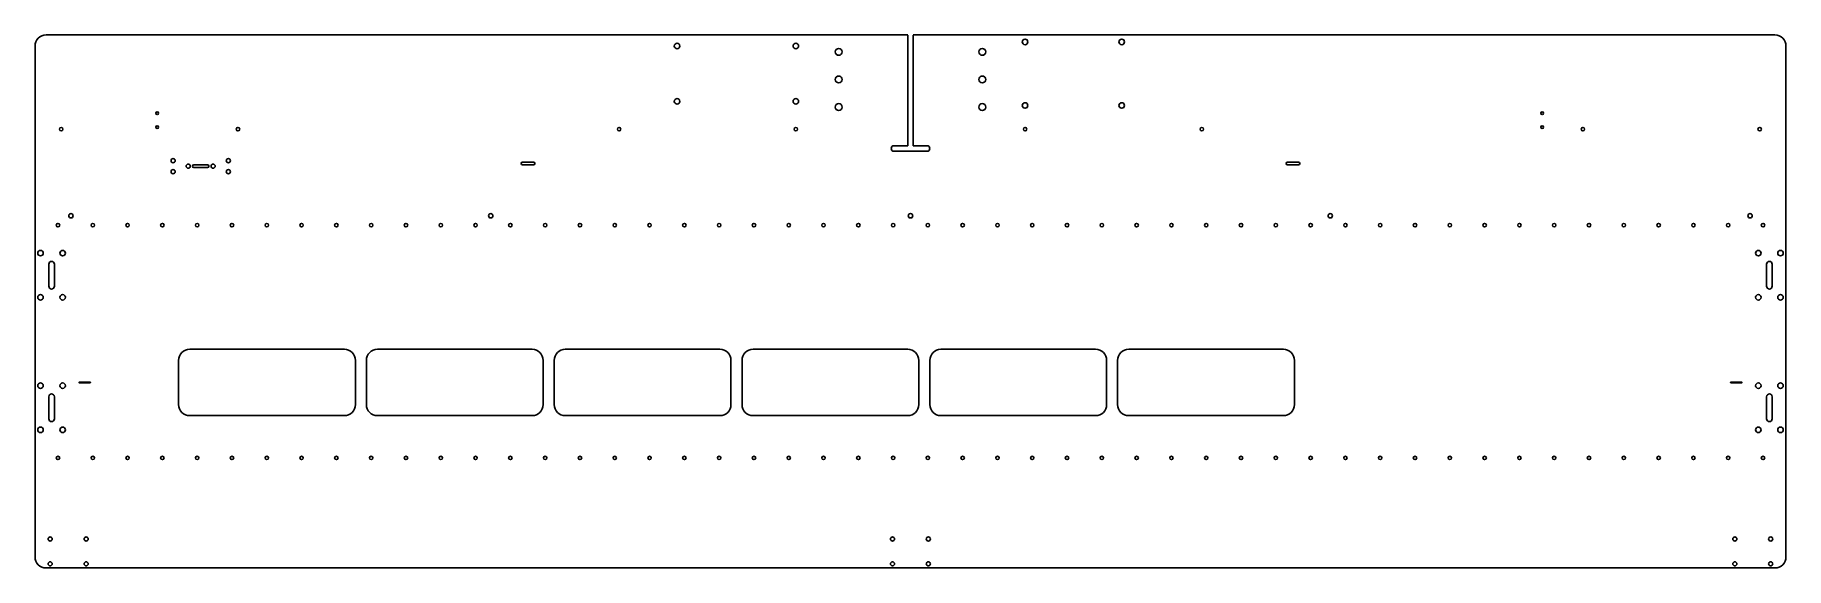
# Model space of a CAD drawing. Header units: inches. Extents: x -79 to 79, y -24 to 24.
import ezdxf

# ---------------------------------------------------------------- set-up
doc = ezdxf.new("R2010")
doc.units = ezdxf.units.IN
doc.header["$MEASUREMENT"] = 0
doc.linetypes.add('Continuous2', pattern=[0])

msp = doc.modelspace()

# ---------------------------------------------------------------- linework, layer by layer
at = {"color": 30, "linetype": 'Continuous2', "lineweight": -3, "true_color": 0xff9900}
for p, q in [((-0.25, 24.13), (-78.25, 24.13)), ((-0.25, 14.1), (-0.25, 24.1)), ((78.25, 24.13), (0.25, 24.13)), ((0.25, 24.1), (0.25, 14.1)), ((-79.25, 23.13), (-79.25, -23.12)), ((79.25, -23.12), (79.25, 23.13)), ((-1.5, 14.1), (-0.25, 14.1)), ((1.5, 13.6), (-1.5, 13.6)), ((0.25, 14.1), (1.5, 14.1)), ((-64.88, 12.38), (-63.63, 12.38)), ((-63.63, 12.13), (-64.88, 12.13)), ((-35.12, 12.62), (-34.12, 12.62)), ((-34.12, 12.38), (-35.12, 12.38)), ((34.12, 12.62), (35.12, 12.62)), ((35.12, 12.38), (34.12, 12.38)), ((-78, 1.38), (-78, 3.38)), ((-77.5, 3.38), (-77.5, 1.38)), ((77.5, 1.38), (77.5, 3.38)), ((78, 3.38), (78, 1.38)), ((-65.25, -4.33), (-51.25, -4.33)), ((-48.25, -4.33), (-34.25, -4.33)), ((-31.25, -4.33), (-17.25, -4.33)), ((-14.25, -4.33), (-0.25, -4.33)), ((2.75, -4.33), (16.75, -4.33)), ((19.75, -4.33), (33.75, -4.33)), ((-66.25, -9.33), (-66.25, -5.33)), ((-50.25, -5.33), (-50.25, -9.33)), ((-49.25, -9.33), (-49.25, -5.33)), ((-33.25, -5.33), (-33.25, -9.33)), ((-32.25, -9.33), (-32.25, -5.33)), ((-16.25, -5.33), (-16.25, -9.33)), ((-15.25, -9.33), (-15.25, -5.33)), ((0.75, -5.33), (0.75, -9.33)), ((1.75, -9.33), (1.75, -5.33)), ((17.75, -5.33), (17.75, -9.33)), ((18.75, -9.33), (18.75, -5.33)), ((34.75, -5.33), (34.75, -9.33)), ((-75.25, -7.3), (-74.25, -7.3)), ((-74.25, -7.35), (-75.25, -7.35)), ((74.25, -7.3), (75.25, -7.3)), ((75.25, -7.35), (74.25, -7.35)), ((-78, -10.62), (-78, -8.62)), ((-77.5, -8.62), (-77.5, -10.62)), ((77.5, -10.62), (77.5, -8.62)), ((78, -8.62), (78, -10.62)), ((-51.25, -10.33), (-65.25, -10.33)), ((-34.25, -10.33), (-48.25, -10.33)), ((-17.25, -10.33), (-31.25, -10.33)), ((-0.25, -10.33), (-14.25, -10.33)), ((16.75, -10.33), (2.75, -10.33)), ((33.75, -10.33), (19.75, -10.33)), ((-78.25, -24.12), (78.25, -24.12))]:
    msp.add_line(p, q, dxfattribs=at)
for centre, radius in [((-21.13, 23.13), 0.25), ((-10.38, 23.13), 0.25), ((-6.5, 22.6), 0.313), ((6.5, 22.6), 0.313), ((10.37, 23.5), 0.25), ((19.12, 23.5), 0.25), ((-6.5, 20.1), 0.313), ((6.5, 20.1), 0.312), ((-21.13, 18.12), 0.25), ((-10.38, 18.12), 0.25), ((-6.5, 17.6), 0.312), ((6.5, 17.6), 0.312), ((10.37, 17.75), 0.25), ((19.12, 17.75), 0.25), ((-68.19, 17.04), 0.125), ((-68.19, 15.79), 0.125), ((57.19, 17.04), 0.125), ((57.19, 15.79), 0.125), ((-76.88, 15.6), 0.156), ((-60.88, 15.6), 0.156), ((-26.38, 15.6), 0.156), ((-10.38, 15.6), 0.156), ((10.37, 15.6), 0.156), ((26.37, 15.6), 0.156), ((60.87, 15.6), 0.156), ((76.87, 15.6), 0.156), ((-66.75, 12.75), 0.188), ((-61.75, 12.75), 0.188), ((-66.75, 11.75), 0.188), ((-65.38, 12.25), 0.188), ((-63.13, 12.25), 0.188), ((-61.75, 11.75), 0.188), ((-76, 7.76), 0.2), ((-38, 7.76), 0.2), ((0, 7.76), 0.2), ((38, 7.76), 0.2), ((76, 7.76), 0.2), ((-77.17, 6.91), 0.157), ((-74.02, 6.91), 0.157), ((-70.87, 6.91), 0.157), ((-67.72, 6.91), 0.157), ((-64.57, 6.91), 0.157), ((-61.42, 6.91), 0.157), ((-58.27, 6.91), 0.157), ((-55.12, 6.91), 0.157), ((-51.97, 6.91), 0.157), ((-48.82, 6.91), 0.157), ((-45.67, 6.91), 0.157), ((-42.52, 6.91), 0.157), ((-39.37, 6.91), 0.157), ((-36.22, 6.91), 0.157), ((-33.07, 6.91), 0.157), ((-29.92, 6.91), 0.157), ((-26.77, 6.91), 0.157), ((-23.62, 6.91), 0.157), ((-20.47, 6.91), 0.157), ((-17.32, 6.91), 0.157), ((-14.17, 6.91), 0.157), ((-11.02, 6.91), 0.157), ((-7.87, 6.91), 0.157), ((-4.72, 6.91), 0.157), ((-1.57, 6.91), 0.157), ((1.57, 6.91), 0.157), ((4.72, 6.91), 0.157), ((7.87, 6.91), 0.157), ((11.02, 6.91), 0.157), ((14.17, 6.91), 0.157), ((17.32, 6.91), 0.157), ((20.47, 6.91), 0.157), ((23.62, 6.91), 0.157), ((26.77, 6.91), 0.157), ((29.92, 6.91), 0.157), ((33.07, 6.91), 0.157), ((36.22, 6.91), 0.157), ((39.37, 6.91), 0.157), ((42.52, 6.91), 0.157), ((45.67, 6.91), 0.157), ((48.82, 6.91), 0.157), ((51.97, 6.91), 0.157), ((55.12, 6.91), 0.157), ((58.27, 6.91), 0.157), ((61.42, 6.91), 0.157), ((64.57, 6.91), 0.157), ((67.72, 6.91), 0.157), ((70.87, 6.91), 0.157), ((74.02, 6.91), 0.157), ((77.17, 6.91), 0.157), ((-78.75, 4.38), 0.25), ((-76.75, 4.38), 0.25), ((76.75, 4.38), 0.25), ((78.75, 4.38), 0.25), ((-78.75, 0.38), 0.25), ((-76.75, 0.38), 0.25), ((76.75, 0.38), 0.25), ((78.75, 0.38), 0.25), ((-78.75, -7.62), 0.25), ((-76.75, -7.62), 0.25), ((76.75, -7.62), 0.25), ((78.75, -7.62), 0.25), ((-78.75, -11.62), 0.25), ((-76.75, -11.62), 0.25), ((76.75, -11.62), 0.25), ((78.75, -11.62), 0.25), ((-77.17, -14.16), 0.157), ((-74.02, -14.16), 0.157), ((-70.87, -14.16), 0.157), ((-67.72, -14.16), 0.157), ((-64.57, -14.16), 0.157), ((-61.42, -14.16), 0.157), ((-58.27, -14.16), 0.157), ((-55.12, -14.16), 0.157), ((-51.97, -14.16), 0.157), ((-48.82, -14.16), 0.157), ((-45.67, -14.16), 0.157), ((-42.52, -14.16), 0.157), ((-39.37, -14.16), 0.157), ((-36.22, -14.16), 0.157), ((-33.07, -14.16), 0.157), ((-29.92, -14.16), 0.157), ((-26.77, -14.16), 0.157), ((-23.62, -14.16), 0.157), ((-20.47, -14.16), 0.157), ((-17.32, -14.16), 0.157), ((-14.17, -14.16), 0.157), ((-11.02, -14.16), 0.157), ((-7.87, -14.16), 0.157), ((-4.72, -14.16), 0.157), ((-1.57, -14.16), 0.157), ((1.57, -14.16), 0.157), ((4.72, -14.16), 0.157), ((7.87, -14.16), 0.157), ((11.02, -14.16), 0.157), ((14.17, -14.16), 0.157), ((17.32, -14.16), 0.157), ((20.47, -14.16), 0.157), ((23.62, -14.16), 0.157), ((26.77, -14.16), 0.157), ((29.92, -14.16), 0.157), ((33.07, -14.16), 0.157), ((36.22, -14.16), 0.157), ((39.37, -14.16), 0.157), ((42.52, -14.16), 0.157), ((45.67, -14.16), 0.157), ((48.82, -14.16), 0.157), ((51.97, -14.16), 0.157), ((55.12, -14.16), 0.157), ((58.27, -14.16), 0.157), ((61.42, -14.16), 0.157), ((64.57, -14.16), 0.157), ((67.72, -14.16), 0.157), ((70.87, -14.16), 0.157), ((74.02, -14.16), 0.157), ((77.17, -14.16), 0.157), ((-77.88, -21.5), 0.188), ((-74.62, -21.5), 0.188), ((-1.63, -21.5), 0.188), ((1.62, -21.5), 0.188), ((74.62, -21.5), 0.188), ((77.87, -21.5), 0.188), ((-77.88, -23.75), 0.188), ((-74.62, -23.75), 0.188), ((-1.63, -23.75), 0.188), ((1.62, -23.75), 0.188), ((74.62, -23.75), 0.188), ((77.87, -23.75), 0.188)]:
    msp.add_circle(centre, radius, dxfattribs=at)
for centre, radius, start, end in [((-78.25, 23.13), 1, 90, 180), ((0, 24.1), 0.25, 174.3062, 180), ((0, 24.1), 0.25, 360, 5.6938), ((78.25, 23.13), 1, 0, 90), ((-1.5, 13.85), 0.25, 90, 270), ((1.5, 13.85), 0.25, 270, 90), ((-64.88, 12.25), 0.125, 90, 270), ((-63.63, 12.25), 0.125, 270, 90), ((-35.12, 12.5), 0.125, 90, 270), ((-34.12, 12.5), 0.125, 270, 90), ((34.12, 12.5), 0.125, 90, 270), ((35.12, 12.5), 0.125, 270, 90), ((-77.75, 3.38), 0.25, 0, 180), ((77.75, 3.38), 0.25, 0, 180), ((-77.75, 1.38), 0.25, 180, 0), ((77.75, 1.38), 0.25, 180, 360), ((-65.25, -5.33), 1, 90, 180), ((-51.25, -5.33), 1, 360, 90), ((-48.25, -5.33), 1, 90, 180), ((-34.25, -5.33), 1, 0, 90), ((-31.25, -5.33), 1, 90, 180), ((-17.25, -5.33), 1, 360, 90), ((-14.25, -5.33), 1, 90, 180), ((-0.25, -5.33), 1, 0, 90), ((2.75, -5.33), 1, 90, 180), ((16.75, -5.33), 1, 0, 90), ((19.75, -5.33), 1, 90, 180), ((33.75, -5.33), 1, 0, 90), ((-75.25, -7.33), 0.025, 90, 270), ((-74.25, -7.33), 0.025, 270, 90), ((74.25, -7.33), 0.025, 90, 270), ((75.25, -7.33), 0.025, 270, 90), ((-77.75, -8.62), 0.25, 0, 180), ((-65.25, -9.33), 1, 180, 270), ((-51.25, -9.33), 1, 270, 0), ((-48.25, -9.33), 1, 180, 270), ((-34.25, -9.33), 1, 270, 360), ((-31.25, -9.33), 1, 180, 270), ((-17.25, -9.33), 1, 270, 0), ((-14.25, -9.33), 1, 180, 270), ((-0.25, -9.33), 1, 270, 360), ((2.75, -9.33), 1, 180, 270), ((16.75, -9.33), 1, 270, 0), ((19.75, -9.33), 1, 180, 270), ((33.75, -9.33), 1, 270, 360), ((77.75, -8.62), 0.25, 0, 180), ((-77.75, -10.62), 0.25, 180, 0), ((77.75, -10.62), 0.25, 180, 0), ((-78.25, -23.12), 1, 180, 270), ((78.25, -23.12), 1, 270, 0)]:
    msp.add_arc(centre, radius, start, end, dxfattribs=at)

doc.saveas('drawing.dxf')
